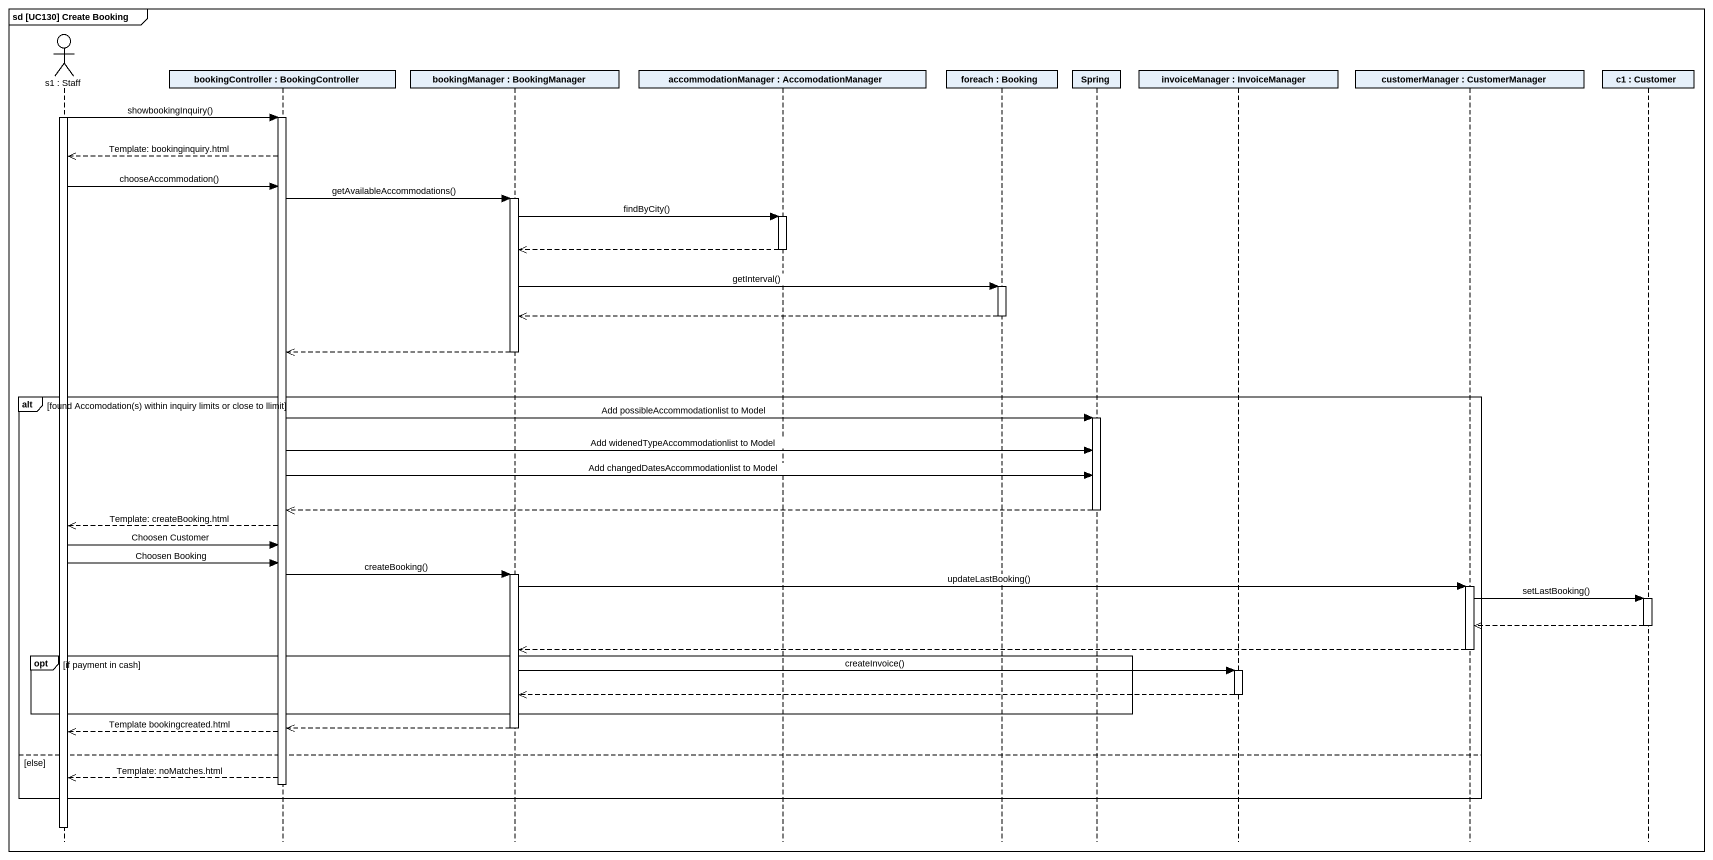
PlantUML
@startuml
mainframe sd [UC130] Create Booking
hide footbox
actor "s1 : Staff" as s1
participant "bookingController : BookingController" as bookingController
participant "bookingManager : BookingManager" as bookingManager
participant "accommodationManager : AccomodationManager" as accommodationManager
participant "foreach : Booking" as foreach
participant Spring
participant "invoiceManager : InvoiceManager" as invoiceManager
participant "customerManager : CustomerManager" as customerManager
participant "c1 : Customer" as c1

activate s1
s1 -> bookingController : showbookingInquiry()
activate bookingController
bookingController -->> s1 : Template: bookinginquiry.html
s1 -> bookingController : chooseAccommodation()
bookingController -> bookingManager : getAvailableAccommodations()
activate bookingManager
bookingManager -> accommodationManager : findByCity()
activate accommodationManager
accommodationManager -->> bookingManager
deactivate accommodationManager
bookingManager -> foreach : getInterval()
activate foreach
foreach -->> bookingManager
deactivate foreach
bookingManager -->> bookingController
deactivate bookingManager
alt found Accomodation(s) within inquiry limits or close to llimit
  bookingController -> Spring : Add possibleAccommodationlist to Model
  activate Spring
  bookingController -> Spring : Add widenedTypeAccommodationlist to Model
  bookingController -> Spring : Add changedDatesAccommodationlist to Model
  Spring -->> bookingController
  deactivate Spring
  bookingController -->> s1 : Template: createBooking.html
  s1 -> bookingController : Choosen Customer
  s1 -> bookingController : Choosen Booking
  bookingController -> bookingManager : createBooking()
  activate bookingManager
  bookingManager -> customerManager : updateLastBooking()
  activate customerManager
  customerManager -> c1 : setLastBooking()
  activate c1
  c1 -->> customerManager
  deactivate c1
  customerManager -->> bookingManager
  deactivate customerManager
  opt if payment in cash
    bookingManager -> invoiceManager : createInvoice()
    activate invoiceManager
    invoiceManager -->> bookingManager
    deactivate invoiceManager
  end
  bookingManager -->> bookingController
  deactivate bookingManager
  bookingController -->> s1 : Template bookingcreated.html
else else
  bookingController -->> s1 : Template: noMatches.html
  deactivate bookingController
end
deactivate s1
@enduml
